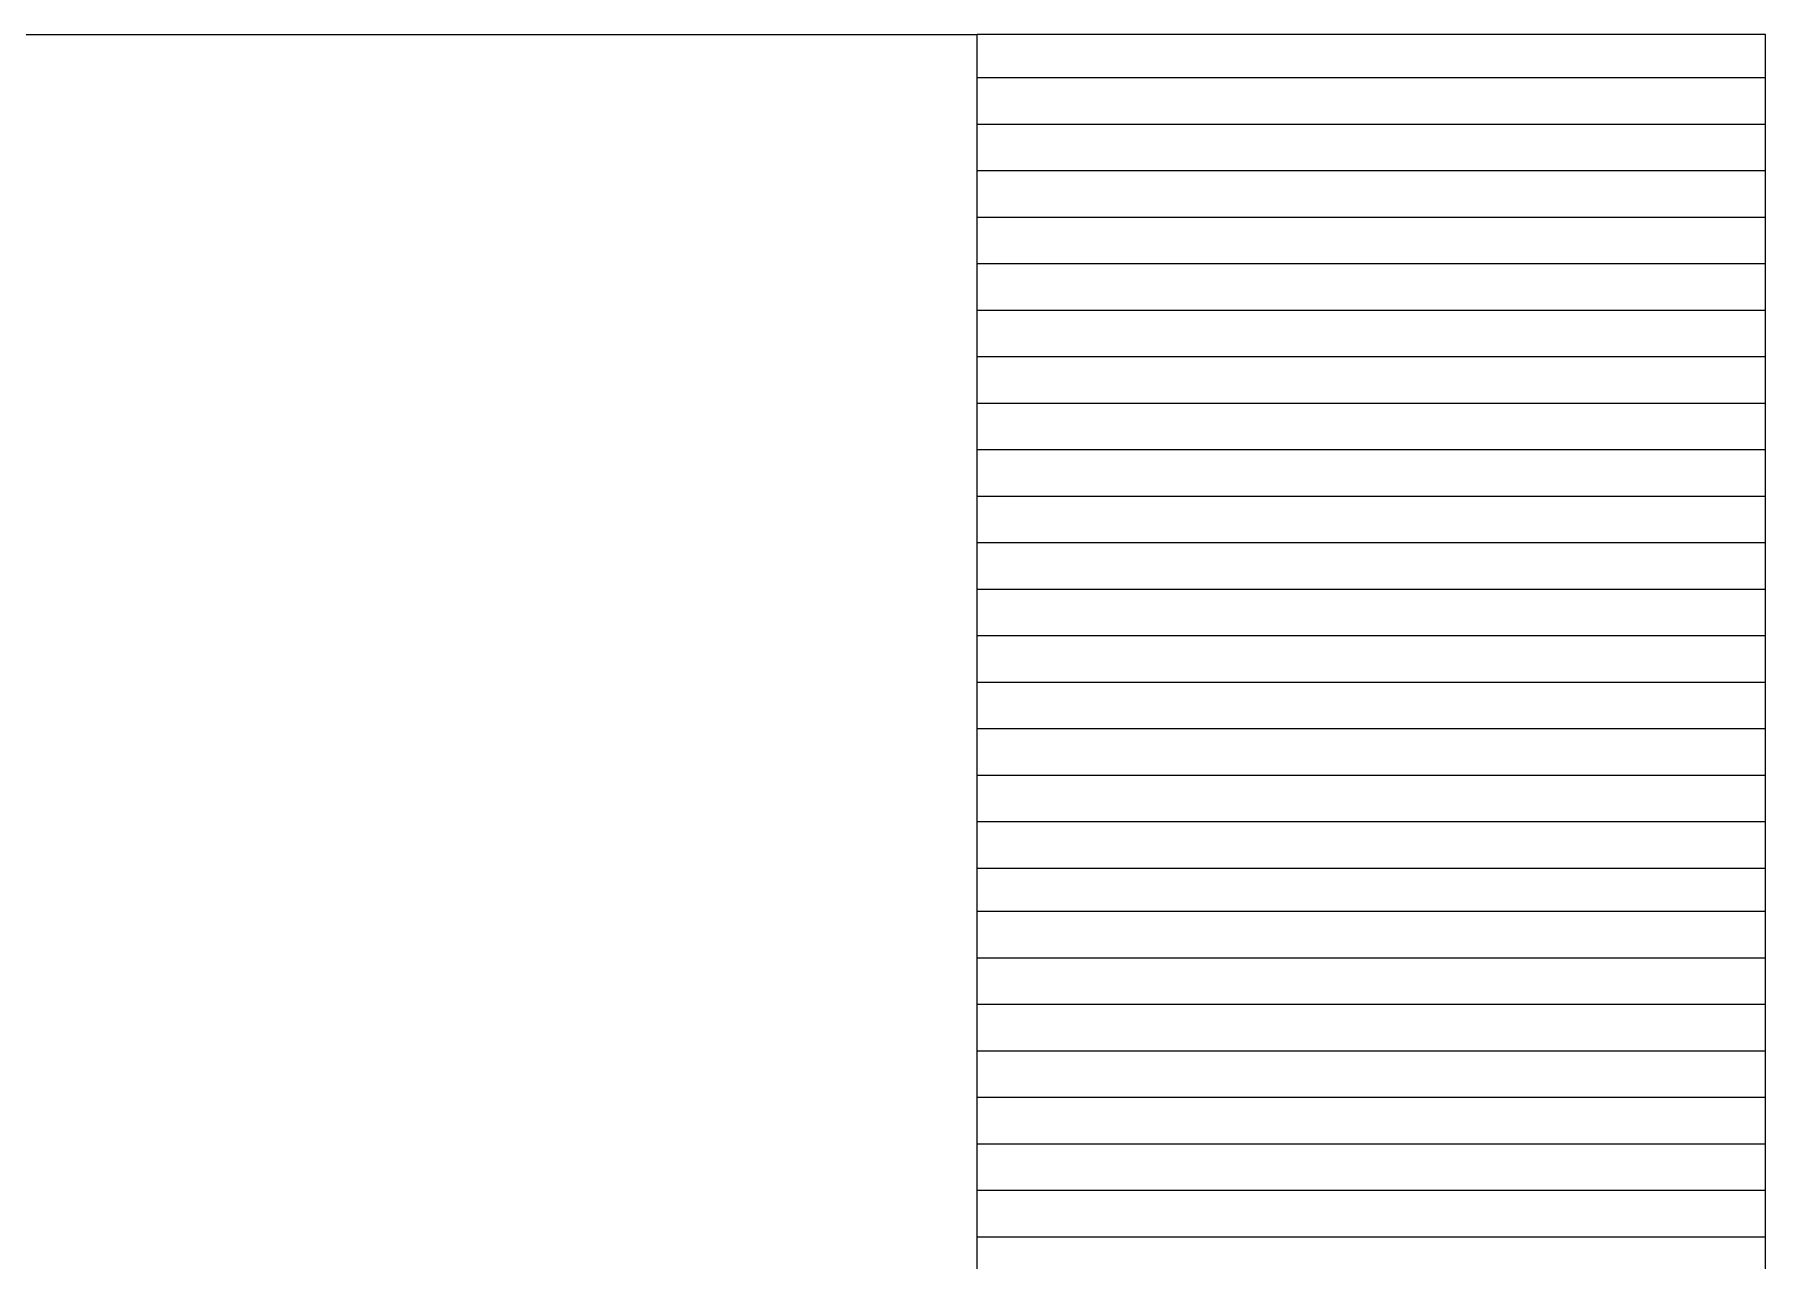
# Model space of a CAD drawing. Header units: millimetres. Extents: x 3409 to 3822, y 896 to 1108.
# Drawn here: x 3455.63 to 3462.22, y 1039.41 to 1044.08 of the extents above; entities that cross this region are included whole.
import ezdxf

# ---------------------------------------------------------------- set-up
doc = ezdxf.new("R2010")
doc.units = ezdxf.units.MM
doc.layers.add('a-epipla', color=8, linetype='Continuous')

msp = doc.modelspace()

# ---------------------------------------------------------------- linework, layer by layer
at = {"layer": 'a-epipla'}
for p, q in [((3459.2192, 1038.2776), (3459.2192, 1044.0802)), ((3462.2192, 1044.0802), (3459.2192, 1044.0802)), ((3462.2192, 1038.2776), (3462.2192, 1044.0802)), ((3462.2192, 1043.9154), (3459.2192, 1043.9154)), ((3462.2192, 1043.7384), (3459.2192, 1043.7384)), ((3462.2192, 1043.5614), (3459.2192, 1043.5614)), ((3462.2192, 1043.3844), (3459.2192, 1043.3844)), ((3462.2192, 1043.2074), (3459.2192, 1043.2074)), ((3462.2192, 1043.0304), (3459.2192, 1043.0304)), ((3462.2192, 1042.8534), (3459.2192, 1042.8534)), ((3462.2192, 1042.6764), (3459.2192, 1042.6764)), ((3462.2192, 1042.4994), (3459.2192, 1042.4994)), ((3462.2192, 1042.3224), (3459.2192, 1042.3224)), ((3462.2192, 1042.1454), (3459.2192, 1042.1454)), ((3462.2192, 1041.9684), (3459.2192, 1041.9684)), ((3462.2192, 1041.7914), (3459.2192, 1041.7914)), ((3462.2192, 1041.6144), (3459.2192, 1041.6144)), ((3462.2192, 1041.4374), (3459.2192, 1041.4374)), ((3462.2192, 1041.2604), (3459.2192, 1041.2604)), ((3462.2192, 1041.0834), (3459.2192, 1041.0834)), ((3462.2192, 1040.9064), (3459.2192, 1040.9064)), ((3462.2192, 1040.7416), (3459.2192, 1040.7416)), ((3462.2192, 1040.5646), (3459.2192, 1040.5646)), ((3462.2192, 1040.3876), (3459.2192, 1040.3876)), ((3462.2192, 1040.2106), (3459.2192, 1040.2106)), ((3462.2192, 1040.0336), (3459.2192, 1040.0336)), ((3462.2192, 1039.8566), (3459.2192, 1039.8566)), ((3462.2192, 1039.6796), (3459.2192, 1039.6796)), ((3462.2192, 1039.5026), (3459.2192, 1039.5026))]:
    msp.add_line(p, q, dxfattribs=at)
msp.add_lwpolyline([(3432.0192, 1044.0802), (3459.2192, 1044.0802)], dxfattribs=at)

doc.saveas('drawing.dxf')
